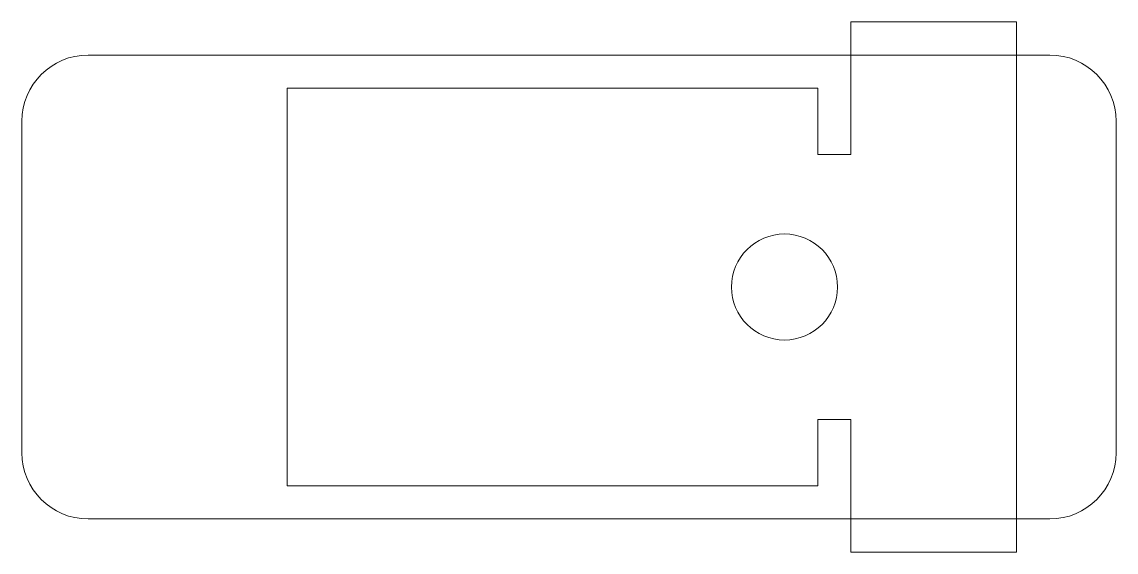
# Model space of a CAD drawing. Header units: millimetres. Extents: x 0 to 33, y -1 to 15.
import ezdxf

# ---------------------------------------------------------------- set-up
doc = ezdxf.new("R2010")
doc.units = ezdxf.units.MM
for name, color, linetype, lineweight in [('inner-cut-full', 7, 'CONTINUOUS', 0), ('outer-cut-full', 7, 'CONTINUOUS', 0), ('pocket-3.5mm', 7, 'CONTINUOUS', 0)]:
    doc.layers.add(name, color=color, linetype=linetype, lineweight=lineweight)

msp = doc.modelspace()

# ---------------------------------------------------------------- linework, layer by layer
at = {"layer": 'inner-cut-full'}
msp.add_circle((23, 7), 1.6, dxfattribs=at)
at = {"layer": 'outer-cut-full'}
for p, q in [((2, 14), (31, 14)), ((0, 12), (0, 2)), ((33, 12), (33, 11)), ((33, 3), (33, 11)), ((33, 2), (33, 3)), ((2, 0), (31, 0))]:
    msp.add_line(p, q, dxfattribs=at)
for centre, start, end in [((2, 12), 90, 180), ((31, 12), 0, 90), ((2, 2), 180, 270), ((31, 2), 270, 0)]:
    msp.add_arc(centre, 2, start, end, dxfattribs=at)
at = {"layer": 'pocket-3.5mm'}
for p, q in [((25, 13), (25, 15)), ((25, 15), (30, 15)), ((30, 15), (30, 13)), ((8, 13), (24, 13)), ((8, 13), (8, 1)), ((24, 13), (24, 11)), ((25, 11), (25, 13)), ((30, 1), (30, 13)), ((24, 11), (25, 11)), ((24, 1), (24, 3)), ((24, 3), (25, 3)), ((25, 3), (25, 1)), ((8, 1), (24, 1)), ((25, -1), (25, 1)), ((30, 1), (30, -1)), ((30, -1), (25, -1))]:
    msp.add_line(p, q, dxfattribs=at)

doc.saveas('drawing.dxf')
